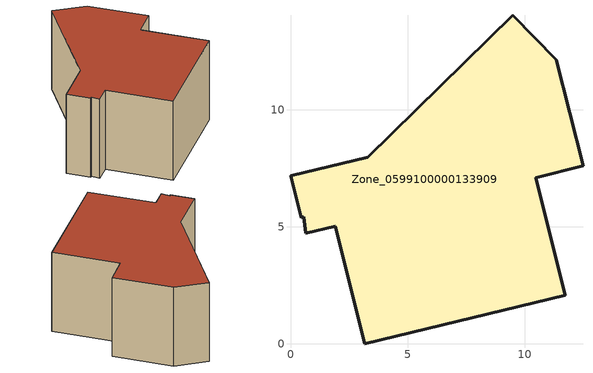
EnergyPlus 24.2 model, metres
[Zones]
Zone_0599100000133909
 floor ground (C_G): 9.5,14.04 11.36,12.14 12.5,7.61 10.47,7.1 11.73,2.07 3.17,0 1.91,5.03 0.66,4.72 0.57,5.42 0.45,5.39 0,7.18 3.31,7.98 z0
 wall outside (C_F): 11.73,2.07 10.47,7.1 12.5,7.61 11.36,12.14 9.5,14.04 3.31,7.98 0,7.18 0.45,5.39 0.57,5.42 0.66,4.72 1.91,5.03 3.17,0 11.73,2.07 z0:6.73
 roof outside (C_R): 0.57,5.42 0.66,4.72 1.91,5.03 3.17,0 11.73,2.07 10.47,7.1 12.5,7.61 11.36,12.14 9.5,14.04 3.31,7.98 0,7.18 0.45,5.39 z6.73
[BUILDING]
Pand.0599100000133909: North Axis=0; Terrain=City; Loads Convergence Tolerance Value=0.04; Temperature Convergence Tolerance Value=0.4; Solar Distribution=FullExterior; Maximum Number of Warmup Days=25; Minimum Number of Warmup Days=1
[Site:Location]
Rotterdam.The.Hague.AP_ZH_NLD Design_Conditions: Latitude=51.96; Longitude=4.45; Time Zone=1; Elevation=-4.5
[SITE:GROUNDTEMPERATURE:BUILDINGSURFACE]
18, 18, 18, 18, 18, 18, 18, 18, 18, 18, 18, 18
[MATERIAL] Thermal Absorptance=0.9; Solar Absorptance=0.7; Visible Absorptance=0.7
Name | Roughness | Thickness | Conductivity | Density | Specific Heat
G.TC.1975-1991 | MediumSmooth | 0.15 | 0.288461 | 540 | 1210
F.TC.1975-1991 | Rough | 0.3 | 0.230769 | 1920 | 840
R.TC.1975-1991 | MediumRough | 0.2 | 0.153846 | 1500 | 1000
[CONSTRUCTION]
C_G: G.TC.1975-1991
C_F: F.TC.1975-1991
C_R: R.TC.1975-1991
[ZONE]
Zone_0599100000133909: Type=1; Multiplier=1; Ceiling Height=Autocalculate; Volume=Autocalculate; Floor Area=autocalculate; Part of Total Floor Area=Yes
[ZONEINFILTRATION:DESIGNFLOWRATE]
Infil_Zone_0599100000133909: Zone or ZoneList or Space or SpaceList=Zone_0599100000133909; Schedule=AlwaysOn; Design Flow Rate Calculation Method=Flow/Area; Flow Rate per Floor Area=0.003; Constant Term Coefficient=1; Temperature Term Coefficient=0; Velocity Term Coefficient=0; Velocity Squared Term Coefficient=0
[HVACTEMPLATE:ZONE:IDEALLOADSAIRSYSTEM]
Zone_0599100000133909: Maximum Heating Supply Air Temperature=50; Minimum Cooling Supply Air Temperature=13; Maximum Heating Supply Air Humidity Ratio=0.0156; Minimum Cooling Supply Air Humidity Ratio=0.0077; Heating Limit=NoLimit; Cooling Limit=NoLimit; Dehumidification Control Type=ConstantSensibleHeatRatio; Cooling Sensible Heat Ratio=0.7; Dehumidification Setpoint=60; Humidification Control Type=None; Humidification Setpoint=30; Outdoor Air Method=None; Outdoor Air Flow Rate per Person=0.00944; Outdoor Air Flow Rate per Zone Floor Area=0; Outdoor Air Flow Rate per Zone=0; Demand Controlled Ventilation Type=None; Outdoor Air Economizer Type=NoEconomizer; Heat Recovery Type=None; Sensible Heat Recovery Effectiveness=0.7; Latent Heat Recovery Effectiveness=0.65
[ZONECONTROL:THERMOSTAT]
ThermostatControl_Zone_0599100000133909: Zone or ZoneList=Zone_0599100000133909; Control Type Schedule=DualSetpointControlType; Control 1=Thermostat_Zone_0599100000133909; Temperature Difference Between Cutout And Setpoint=0
[THERMOSTATSETPOINT:DUALSETPOINT]
Thermostat_Zone_0599100000133909: Heating Setpoint Temperature Schedule=HeatingSetpoint_Zone_0599100000133909; Cooling Setpoint Temperature Schedule=CoolingSetpoint_Zone_0599100000133909
[SCHEDULE:COMPACT]
HeatingSetpoint_Zone_0599100000133909: Through: 12/31, For: AllDays, Until: 24:00, 21
CoolingSetpoint_Zone_0599100000133909: Through: 12/31, For: AllDays, Until: 24:00, 24
DualSetpointControlType: Through: 12/31, For: AllDays, Until: 24:00, 4
AlwaysOn: Through: 12/31, For: AllDays, Until: 24:00, 1
